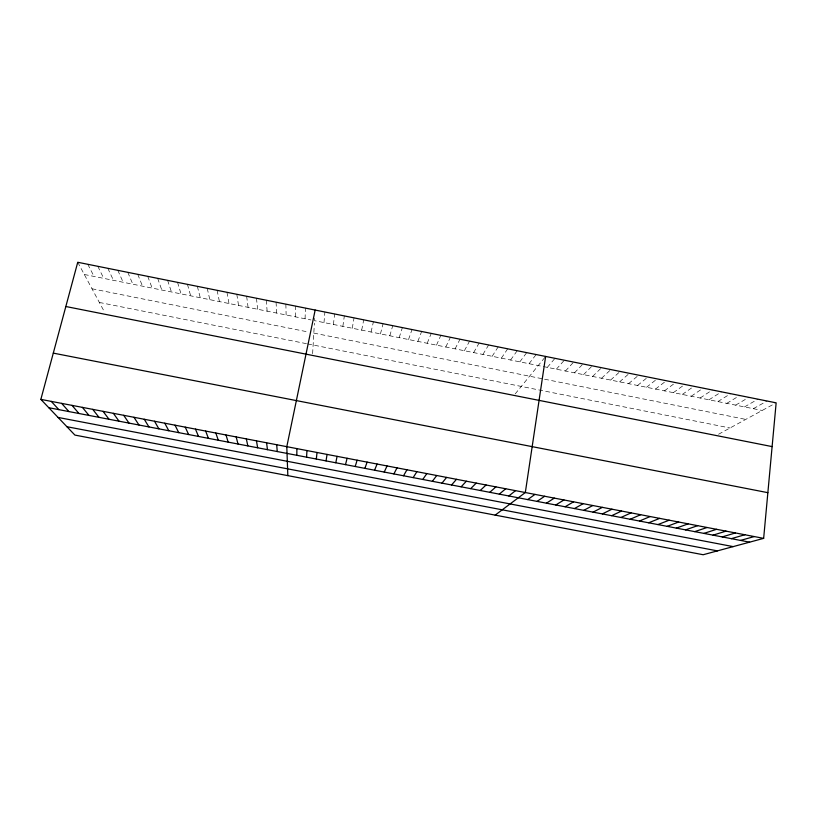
<?xml version="1.0" encoding="UTF-8"?>
<svg xmlns="http://www.w3.org/2000/svg" width="817" height="817" viewBox="0 0 817 817"><rect width="100%" height="100%" fill="white"/><g stroke="black" fill="none" stroke-linecap="round" stroke-linejoin="round"><path stroke-width="0.61" stroke-dasharray="4.08 3.06" d="M295.611 316.873L295.642 306.12M305.078 318.773L305.405 308.091M312.625 353.679L314.392 323.226M314.678 318.313L314.545 320.673L762.169 410.461M323.992 322.562L324.9 312.012M333.428 324.461L334.623 313.973M342.854 326.351L344.345 315.924M352.27 328.24L354.047 317.874M361.676 330.129L363.739 319.825M371.071 332.008L373.42 321.775M380.446 333.887L383.081 323.726M389.821 335.767L392.742 325.666M399.176 337.646L402.383 327.607M408.531 339.525L412.013 329.547M417.865 341.394L421.633 331.488M427.189 343.263L431.243 333.418M436.503 345.131L440.843 335.348M445.806 347L450.422 337.278M455.1 348.869L460.002 339.208M464.383 350.728L469.561 341.128M473.656 352.587L479.109 343.048M482.908 354.445L488.648 344.968M492.161 356.304L498.176 346.888M501.393 358.152L507.694 348.808M510.625 360.001L517.192 350.718M519.837 361.849L526.689 352.627M529.048 363.698L536.166 354.537M515.21 393.886L544.898 357.356M547.319 367.364L554.988 358.326M556.387 369.182L564.333 360.205M565.456 371L573.657 362.084M574.504 372.818L582.981 363.963M583.542 374.635L592.294 365.832M592.58 376.443L601.588 367.701M601.598 378.251L610.871 369.57M610.605 380.058L620.154 371.439M619.603 381.866L629.417 373.308M628.59 383.673L638.669 375.166M637.566 385.471L647.912 377.025M646.533 387.268L657.144 378.884M655.489 389.066L666.366 380.742M664.435 390.863L675.567 382.591M673.371 392.65L684.769 384.45M682.297 394.448L692.99 386.972M691.213 396.235L703.131 388.146M700.118 398.022L712.301 389.985M709.013 399.799L721.452 391.833M717.898 401.586L730.592 393.671M726.773 403.363L739.732 395.51M735.637 405.14L748.852 397.348M744.491 406.917L757.962 399.176M753.335 408.694L767.061 401.014M718.552 434.246L775.078 403.424M92.004 288.779L308.121 331.957M313.82 333.101L543.336 378.955M544.592 379.211L745.768 419.407M99.357 302.453L306.538 343.691M307.631 343.906L730.03 427.985M84.314 274.481L310.991 319.958M77.738 262.267L104.709 312.411M87.776 264.279L94.047 276.432M97.795 266.301L103.759 278.383M107.813 268.313L113.461 280.333M117.801 270.325L123.153 282.273M127.789 272.337L132.834 284.214M137.767 274.349L142.495 286.154M147.724 276.35L152.156 288.095M157.671 278.352L161.797 290.025M167.608 280.354L171.437 291.965M177.524 282.345L181.057 293.895M187.44 284.347L190.667 295.815M197.336 286.338L200.267 297.745M207.222 288.33L209.846 299.665M217.097 290.311L219.426 301.585M226.952 292.302L228.985 303.505M236.807 294.283L238.544 305.425M246.642 296.265L248.082 307.335M256.467 298.236L257.61 309.245M266.281 300.217L267.128 311.154M276.075 302.188L276.636 313.064M285.868 304.159L286.124 314.974"/><path stroke-width="1.23" d="M296.816 455.294L296.888 448.615M306.569 457.173L306.957 450.545M763.65 538.362L776.15 402.842L77.738 262.267L40.85 399.38L74.898 435.083L703.171 554.733L763.65 538.362L40.85 399.38M316.322 459.042L317.016 452.485M545.633 356.437L525.321 492.539L495.163 515.118M326.054 460.911L327.055 454.415M335.787 462.769L337.094 456.346M315.158 310.052L286.798 446.674L287.829 475.637M345.499 464.638L347.113 458.266M355.201 466.497L357.121 460.196M364.882 468.355L367.119 462.116M374.564 470.214L377.097 464.036M384.225 472.073L387.064 465.956M393.886 473.921L397.021 467.865M403.527 475.77L406.968 469.775M413.157 477.618L416.895 471.685M422.767 479.467L426.821 473.594M432.377 481.305L436.727 475.504M441.966 483.143L446.613 477.404M451.556 484.981L456.499 479.303M461.125 486.82L466.364 481.203M470.684 488.658L476.219 483.092M480.233 490.486L486.064 484.992M489.771 492.314L495.899 486.881M499.289 494.142L505.713 488.77M508.807 495.97L515.527 490.649M527.69 499.595L534.992 494.397M537.065 501.393L544.653 496.256M546.43 503.19L554.314 498.104M555.774 504.977L563.944 499.963M565.119 506.775L573.575 501.812M574.443 508.562L583.195 503.66M583.767 510.349L592.795 505.509M593.071 512.136L602.384 507.357M602.364 513.913L611.964 509.195M611.657 515.701L621.533 511.033M620.93 517.478L631.092 512.872M630.193 519.255L640.64 514.71M639.445 521.032L650.169 516.538M648.678 522.798L659.687 518.366M657.91 524.575L669.194 520.194M667.132 526.342L678.692 522.022M676.333 528.109L688.18 523.85M685.534 529.876L697.657 525.668M694.716 531.632L707.113 527.486M703.886 533.399L716.57 529.304M713.057 535.155L726.007 531.121M722.208 536.912L735.433 532.929M731.348 538.658L744.849 534.747M740.478 540.415L754.254 536.555M66.912 426.719L717.408 550.883M48.795 407.714L749.597 542.161M58.068 417.436L733.155 546.614M53.299 353.118L767.857 492.671M65.84 306.508L772.116 446.603M51.246 401.382L58.865 409.644M61.643 403.384L68.924 411.574M72.008 405.375L78.973 413.504M82.374 407.366L89.002 415.434M92.719 409.358L99.02 417.354M103.054 411.349L109.029 419.274M113.369 413.331L119.027 421.194M123.684 415.312L129.004 423.104M133.978 417.293L138.972 425.014M144.252 419.264L148.929 426.923M154.525 421.245L158.876 428.833M164.779 423.216L168.813 430.743M175.012 425.177L178.729 432.642M185.245 427.148L188.635 434.542M195.457 429.109L198.531 436.441M205.659 431.07L208.417 438.341M215.841 433.03L218.282 440.23M226.023 434.991L228.147 442.12M236.184 436.942L237.992 444.009M246.336 438.892L247.827 445.898M256.467 440.843L257.641 447.787M266.587 442.783L267.455 449.667M276.697 444.734L277.249 451.546"/></g></svg>
